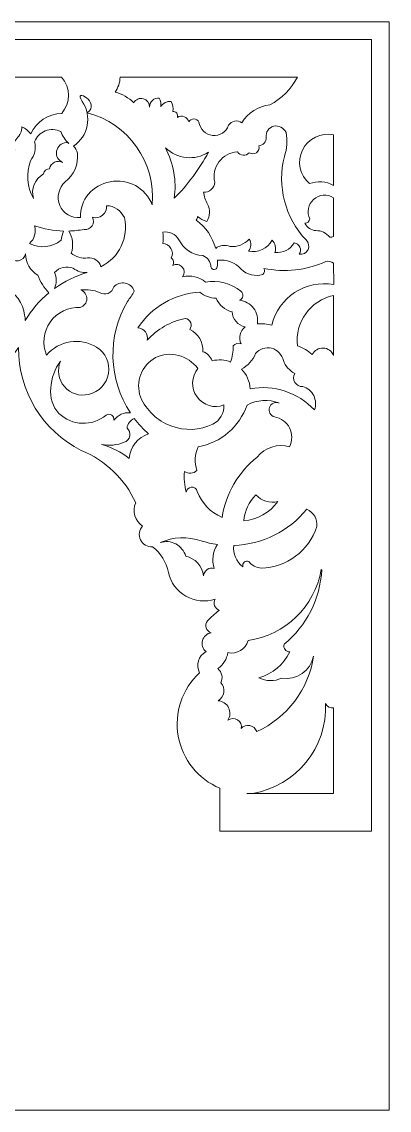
# Model space of a CAD drawing. Header units: millimetres. Extents: x 4868 to 5114, y 1819 to 2091.
# Drawn here: x 5070.6 to 5111.7, y 1819 to 1941 of the extents above; entities that cross this region are included whole.
import ezdxf

# ---------------------------------------------------------------- set-up
doc = ezdxf.new("R2010")
doc.units = ezdxf.units.MM
doc.header["$MEASUREMENT"] = 0
doc.layers.add('SITARA ALL', color=18, linetype='Continuous', true_color=0x000000)

msp = doc.modelspace()

# ---------------------------------------------------------------- linework, layer by layer
at = {"layer": 'SITARA ALL', "lineweight": 9}
for points, knots in [([(4867.73, 1941), (4867.73, 1941), (5111.73, 1941), (5111.73, 1941), (5111.73, 1941), (5111.73, 1819), (5111.73, 1819), (5111.73, 1819), (4867.73, 1819), (4867.73, 1819), (4867.73, 1819), (4867.73, 1941), (4867.73, 1941)], [0, 0, 0, 0, 0.25, 0.25, 0.25, 0.5, 0.5, 0.5, 0.75, 0.75, 0.75, 1, 1, 1, 1]), ([(5109.73, 1850.27), (5109.73, 1850.27), (5109.73, 1939), (5109.73, 1939), (5109.73, 1939), (4909.73, 1939), (4909.73, 1939), (4909.73, 1939), (4909.73, 1920.81), (4909.73, 1920.81), (4909.73, 1920.81), (4909.73, 1904.77), (4909.73, 1904.77), (4912.2, 1903), (4915.28, 1902.27), (4918.29, 1902.74), (4922.31, 1903.04), (4926.35, 1902.53), (4930.18, 1901.25), (4933.23, 1900.21), (4936.3, 1899.21), (4939.38, 1898.26), (4941.91, 1897.45), (4944.63, 1897.5), (4947.12, 1898.4), (4946.17, 1897.9), (4945.74, 1896.77), (4946.13, 1895.76), (4946.52, 1894.76), (4947.42, 1894.18), (4948.46, 1894.45), (4948.77, 1894.53), (4949.02, 1894.73), (4949.17, 1895.01), (4949.32, 1895.28), (4949.35, 1895.61), (4949.24, 1895.9), (4954.45, 1893.1), (4960.89, 1894.21), (4964.84, 1898.61), (4970.31, 1892.87), (4979.08, 1891.82), (4985.74, 1896.13), (4986.32, 1896.54), (4986.72, 1897.16), (4986.85, 1897.86), (4988.15, 1897.27), (4989.67, 1897.52), (4990.7, 1898.5), (4993.38, 1896.4), (4996.99, 1895.96), (5000.09, 1897.36), (5001.78, 1898.2), (5003.78, 1898.14), (5005.42, 1897.22), (5005.68, 1896.77), (5006.18, 1896.54), (5006.69, 1896.63), (5007.19, 1896.72), (5007.58, 1897.1), (5007.67, 1897.61), (5008.41, 1897.38), (5009.21, 1897.52), (5009.83, 1897.97), (5010.45, 1898.43), (5010.82, 1899.15), (5010.83, 1899.92), (5011.56, 1898.47), (5013.16, 1897.67), (5014.75, 1897.97), (5015.84, 1898), (5016.73, 1898.85), (5016.82, 1899.93), (5016.96, 1899.41), (5017.38, 1899.01), (5017.9, 1898.89), (5018.43, 1898.78), (5018.97, 1898.97), (5019.31, 1899.39), (5022.6, 1900.18), (5026.06, 1899.1), (5028.32, 1896.59), (5029.18, 1895.32), (5030.69, 1894.64), (5032.22, 1894.83), (5033.75, 1895.03), (5035.03, 1896.05), (5035.54, 1897.51), (5036.61, 1898.31), (5037.99, 1898.6), (5039.3, 1898.28), (5040.09, 1898.23), (5040.86, 1898), (5041.55, 1897.62), (5042.04, 1897.44), (5042.58, 1897.51), (5043.01, 1897.8), (5043.45, 1898.09), (5043.71, 1898.56), (5043.74, 1899.07), (5043.96, 1900.11), (5044.64, 1900.98), (5045.58, 1901.45), (5046.94, 1901.21), (5048.26, 1902.03), (5048.64, 1903.36), (5049.78, 1902.8), (5050.8, 1902.05), (5051.67, 1901.13), (5052.49, 1899.6), (5054.38, 1899), (5055.94, 1899.77), (5056.98, 1899.86), (5057.87, 1900.56), (5058.17, 1901.56), (5058.18, 1901.27), (5058.35, 1901.01), (5058.61, 1900.89), (5058.87, 1900.76), (5059.18, 1900.79), (5059.41, 1900.97), (5059.62, 1900.85), (5059.88, 1900.83), (5060.1, 1900.93), (5060.33, 1901.02), (5060.49, 1901.21), (5060.56, 1901.45), (5060.51, 1900.06), (5061.58, 1898.88), (5062.97, 1898.81), (5063.21, 1899.29), (5063.31, 1899.82), (5063.28, 1900.35), (5063.42, 1900.15), (5063.63, 1900.02), (5063.87, 1900), (5064.11, 1899.98), (5064.34, 1900.07), (5064.51, 1900.24), (5064.64, 1901.03), (5064.44, 1901.84), (5063.97, 1902.49), (5066.25, 1901.55), (5068.88, 1902.39), (5070.2, 1904.48), (5070.17, 1899.6), (5072.9, 1895.14), (5077.24, 1892.94), (5079.94, 1891.83), (5082.12, 1889.74), (5083.33, 1887.09), (5082.91, 1886.14), (5083.24, 1885.04), (5084.1, 1884.47), (5083.71, 1884.05), (5083.62, 1883.44), (5083.87, 1882.93), (5084.12, 1882.42), (5084.65, 1882.11), (5085.21, 1882.16), (5086.14, 1881.45), (5086.77, 1880.42), (5086.99, 1879.28), (5087.24, 1878.15), (5087.95, 1877.18), (5088.96, 1876.61), (5089.96, 1876.04), (5091.15, 1875.92), (5092.25, 1876.29), (5092.11, 1876.07), (5092.08, 1875.79), (5092.17, 1875.55), (5092.26, 1875.3), (5092.45, 1875.11), (5092.69, 1875.02), (5092.21, 1874.67), (5091.77, 1874.28), (5091.37, 1873.84), (5091.19, 1873.62), (5091.14, 1873.33), (5091.23, 1873.06), (5091.31, 1872.79), (5091.53, 1872.59), (5091.8, 1872.51), (5091.32, 1872.45), (5090.93, 1872.1), (5090.81, 1871.64), (5090.68, 1871.18), (5090.84, 1870.69), (5091.21, 1870.4), (5090.37, 1869.93), (5090.04, 1868.88), (5090.48, 1868.02), (5088.53, 1866.22), (5087.63, 1863.54), (5088.1, 1860.92), (5088.57, 1858.3), (5090.31, 1856.11), (5092.77, 1855.09), (5092.77, 1855.09), (5092.77, 1850.27), (5092.77, 1850.27), (5092.77, 1850.27), (5109.73, 1850.27), (5109.73, 1850.27)], [0, 0, 0, 0, 0.014706, 0.014706, 0.014706, 0.029412, 0.029412, 0.029412, 0.044118, 0.044118, 0.044118, 0.058824, 0.058824, 0.058824, 0.073529, 0.073529, 0.073529, 0.088235, 0.088235, 0.088235, 0.102941, 0.102941, 0.102941, 0.117647, 0.117647, 0.117647, 0.132353, 0.132353, 0.132353, 0.147059, 0.147059, 0.147059, 0.161765, 0.161765, 0.161765, 0.176471, 0.176471, 0.176471, 0.191176, 0.191176, 0.191176, 0.205882, 0.205882, 0.205882, 0.220588, 0.220588, 0.220588, 0.235294, 0.235294, 0.235294, 0.25, 0.25, 0.25, 0.264706, 0.264706, 0.264706, 0.279412, 0.279412, 0.279412, 0.294118, 0.294118, 0.294118, 0.308824, 0.308824, 0.308824, 0.323529, 0.323529, 0.323529, 0.338235, 0.338235, 0.338235, 0.352941, 0.352941, 0.352941, 0.367647, 0.367647, 0.367647, 0.382353, 0.382353, 0.382353, 0.397059, 0.397059, 0.397059, 0.411765, 0.411765, 0.411765, 0.426471, 0.426471, 0.426471, 0.441176, 0.441176, 0.441176, 0.455882, 0.455882, 0.455882, 0.470588, 0.470588, 0.470588, 0.485294, 0.485294, 0.485294, 0.5, 0.5, 0.5, 0.514706, 0.514706, 0.514706, 0.529412, 0.529412, 0.529412, 0.544118, 0.544118, 0.544118, 0.558824, 0.558824, 0.558824, 0.573529, 0.573529, 0.573529, 0.588235, 0.588235, 0.588235, 0.602941, 0.602941, 0.602941, 0.617647, 0.617647, 0.617647, 0.632353, 0.632353, 0.632353, 0.647059, 0.647059, 0.647059, 0.661765, 0.661765, 0.661765, 0.676471, 0.676471, 0.676471, 0.691176, 0.691176, 0.691176, 0.705882, 0.705882, 0.705882, 0.720588, 0.720588, 0.720588, 0.735294, 0.735294, 0.735294, 0.75, 0.75, 0.75, 0.764706, 0.764706, 0.764706, 0.779412, 0.779412, 0.779412, 0.794118, 0.794118, 0.794118, 0.808824, 0.808824, 0.808824, 0.823529, 0.823529, 0.823529, 0.838235, 0.838235, 0.838235, 0.852941, 0.852941, 0.852941, 0.867647, 0.867647, 0.867647, 0.882353, 0.882353, 0.882353, 0.897059, 0.897059, 0.897059, 0.911765, 0.911765, 0.911765, 0.926471, 0.926471, 0.926471, 0.941176, 0.941176, 0.941176, 0.955882, 0.955882, 0.955882, 0.970588, 0.970588, 0.970588, 0.985294, 0.985294, 0.985294, 1, 1, 1, 1]), ([(5069.78, 1926.59), (5069.61, 1926.87), (5069.32, 1927.06), (5068.99, 1927.11), (5069.07, 1927.43), (5069.16, 1927.74), (5069.27, 1928.05), (5069.3, 1928.26), (5069.23, 1928.47), (5069.08, 1928.62), (5068.94, 1928.77), (5068.73, 1928.85), (5068.53, 1928.82), (5069.05, 1929.48), (5069.05, 1930.42), (5068.53, 1931.08), (5067.96, 1930.91), (5067.58, 1930.39), (5067.58, 1929.8), (5067.59, 1930.08), (5067.48, 1930.36), (5067.28, 1930.57), (5067.08, 1930.78), (5066.8, 1930.89), (5066.52, 1930.89), (5066.3, 1930.36), (5065.86, 1929.95), (5065.32, 1929.76), (5065.34, 1930.17), (5065.09, 1930.54), (5064.71, 1930.68), (5064.33, 1930.82), (5063.91, 1930.71), (5063.66, 1930.39), (5063.54, 1930.7), (5063.22, 1930.87), (5062.9, 1930.81), (5062.58, 1930.75), (5062.35, 1930.5), (5062.35, 1930.17), (5062.2, 1930.53), (5061.98, 1930.85), (5061.71, 1931.12), (5059.87, 1932.79), (5057.5, 1933.73), (5055.02, 1933.77), (5055.1, 1934.11), (5055.2, 1934.45), (5055.32, 1934.78), (5055.32, 1934.78), (5075.02, 1934.78), (5075.02, 1934.78), (5076.06, 1933.63), (5076.06, 1931.89), (5075.04, 1930.73), (5073.54, 1930.69), (5072.19, 1929.8), (5071.58, 1928.43), (5071.32, 1928.77), (5070.98, 1929.04), (5070.59, 1929.21), (5070.56, 1928.72), (5070.36, 1928.26), (5070.02, 1927.91), (5069.67, 1927.56), (5069.58, 1927.04), (5069.78, 1926.59)], [0, 0, 0, 0, 0.045455, 0.045455, 0.045455, 0.090909, 0.090909, 0.090909, 0.136364, 0.136364, 0.136364, 0.181818, 0.181818, 0.181818, 0.227273, 0.227273, 0.227273, 0.272727, 0.272727, 0.272727, 0.318182, 0.318182, 0.318182, 0.363636, 0.363636, 0.363636, 0.409091, 0.409091, 0.409091, 0.454545, 0.454545, 0.454545, 0.5, 0.5, 0.5, 0.545455, 0.545455, 0.545455, 0.590909, 0.590909, 0.590909, 0.636364, 0.636364, 0.636364, 0.681818, 0.681818, 0.681818, 0.727273, 0.727273, 0.727273, 0.772727, 0.772727, 0.772727, 0.818182, 0.818182, 0.818182, 0.863636, 0.863636, 0.863636, 0.909091, 0.909091, 0.909091, 0.954545, 0.954545, 0.954545, 1, 1, 1, 1]), ([(5077.14, 1919.05), (5076.16, 1918.95), (5075.22, 1919.5), (5074.83, 1920.41), (5074.43, 1921.32), (5074.7, 1922.39), (5075.44, 1923.04), (5076.42, 1923.81), (5076.93, 1925.03), (5076.81, 1926.27), (5076.74, 1926.57), (5076.59, 1926.85), (5076.36, 1927.06), (5078.02, 1928.17), (5078.46, 1930.41), (5077.35, 1932.07), (5076.24, 1933.73), (5079.54, 1931.9), (5077.89, 1930.8), (5082.52, 1929.62), (5085.61, 1925.25), (5085.17, 1920.49), (5084.44, 1922.37), (5082.46, 1923.46), (5080.48, 1923.07), (5078.5, 1922.67), (5077.09, 1921.07), (5077.14, 1919.05)], [0, 0, 0, 0, 0.111111, 0.111111, 0.111111, 0.222222, 0.222222, 0.222222, 0.333333, 0.333333, 0.333333, 0.444444, 0.444444, 0.444444, 0.555556, 0.555556, 0.555556, 0.666667, 0.666667, 0.666667, 0.777778, 0.777778, 0.777778, 0.888889, 0.888889, 0.888889, 1, 1, 1, 1]), ([(5095.22, 1929.67), (5094.98, 1929.85), (5094.69, 1929.92), (5094.41, 1929.86), (5094.13, 1929.8), (5093.89, 1929.63), (5093.74, 1929.39), (5093.48, 1928.64), (5092.74, 1928.18), (5091.95, 1928.25), (5091.17, 1928.33), (5090.53, 1928.97), (5090.42, 1929.76), (5090.3, 1929.96), (5090.09, 1930.09), (5089.85, 1930.1), (5089.62, 1930.1), (5089.4, 1929.98), (5089.27, 1929.78), (5089.2, 1930.04), (5089.02, 1930.25), (5088.76, 1930.35), (5088.51, 1930.45), (5088.23, 1930.43), (5088, 1930.28), (5088.06, 1930.44), (5088.03, 1930.62), (5087.93, 1930.76), (5087.82, 1930.89), (5087.65, 1930.97), (5087.48, 1930.95), (5087.58, 1931.33), (5087.51, 1931.74), (5087.29, 1932.07), (5086.82, 1932.11), (5086.37, 1931.87), (5086.14, 1931.45), (5086.2, 1931.78), (5086.14, 1932.13), (5085.97, 1932.43), (5085.69, 1932.46), (5085.41, 1932.37), (5085.2, 1932.18), (5084.99, 1931.99), (5084.88, 1931.71), (5084.89, 1931.43), (5084.9, 1931.87), (5084.61, 1932.26), (5084.19, 1932.37), (5083.77, 1932.48), (5083.33, 1932.31), (5083.13, 1931.92), (5082.53, 1932.48), (5081.81, 1932.9), (5081.02, 1933.12), (5081.37, 1933.6), (5081.57, 1934.18), (5081.58, 1934.78), (5081.58, 1934.78), (5101.45, 1934.78), (5101.45, 1934.78), (5100.75, 1933.46), (5099.67, 1932.39), (5098.36, 1931.68), (5097.06, 1931.53), (5095.9, 1930.79), (5095.22, 1929.67)], [0, 0, 0, 0, 0.045455, 0.045455, 0.045455, 0.090909, 0.090909, 0.090909, 0.136364, 0.136364, 0.136364, 0.181818, 0.181818, 0.181818, 0.227273, 0.227273, 0.227273, 0.272727, 0.272727, 0.272727, 0.318182, 0.318182, 0.318182, 0.363636, 0.363636, 0.363636, 0.409091, 0.409091, 0.409091, 0.454545, 0.454545, 0.454545, 0.5, 0.5, 0.5, 0.545455, 0.545455, 0.545455, 0.590909, 0.590909, 0.590909, 0.636364, 0.636364, 0.636364, 0.681818, 0.681818, 0.681818, 0.727273, 0.727273, 0.727273, 0.772727, 0.772727, 0.772727, 0.818182, 0.818182, 0.818182, 0.863636, 0.863636, 0.863636, 0.909091, 0.909091, 0.909091, 0.954545, 0.954545, 0.954545, 1, 1, 1, 1]), ([(5071.87, 1921.2), (5071.16, 1922.49), (5071.04, 1924.03), (5071.55, 1925.42), (5072.02, 1926.02), (5072.19, 1926.81), (5072, 1927.55), (5072.22, 1928.11), (5072.66, 1928.55), (5073.21, 1928.77), (5073.77, 1928.99), (5074.4, 1928.96), (5074.94, 1928.7), (5075.11, 1928.18), (5075.43, 1927.72), (5075.86, 1927.37), (5075.76, 1927.42), (5075.65, 1927.44), (5075.54, 1927.46), (5075, 1927.43), (5074.56, 1927.02), (5074.47, 1926.49), (5074.38, 1925.95), (5074.65, 1925.44), (5075.15, 1925.23), (5074.87, 1925.38), (5074.53, 1925.39), (5074.24, 1925.25), (5073.95, 1925.11), (5073.75, 1924.85), (5073.69, 1924.53), (5073.34, 1924.54), (5073.05, 1924.28), (5073, 1923.94), (5072.05, 1923.39), (5071.58, 1922.26), (5071.87, 1921.2)], [0, 0, 0, 0, 0.083333, 0.083333, 0.083333, 0.166667, 0.166667, 0.166667, 0.25, 0.25, 0.25, 0.333333, 0.333333, 0.333333, 0.416667, 0.416667, 0.416667, 0.5, 0.5, 0.5, 0.583333, 0.583333, 0.583333, 0.666667, 0.666667, 0.666667, 0.75, 0.75, 0.75, 0.833333, 0.833333, 0.833333, 0.916667, 0.916667, 0.916667, 1, 1, 1, 1]), ([(5101.65, 1914.93), (5101.81, 1915.17), (5101.84, 1915.47), (5101.72, 1915.73), (5101.61, 1915.99), (5101.37, 1916.17), (5101.09, 1916.21), (5100.65, 1915.45), (5099.8, 1915.03), (5098.92, 1915.15), (5099.1, 1915.63), (5098.97, 1916.17), (5098.6, 1916.52), (5098.1, 1915.56), (5097.01, 1915.06), (5095.96, 1915.3), (5096.29, 1915.67), (5096.32, 1916.22), (5096.05, 1916.63), (5095.49, 1916.04), (5094.71, 1915.74), (5093.91, 1915.8), (5093.37, 1916.03), (5092.75, 1915.96), (5092.29, 1915.6), (5091.94, 1916.87), (5091.18, 1917.99), (5090.11, 1918.77), (5090.2, 1918.88), (5090.25, 1919.02), (5090.27, 1919.17), (5090.57, 1918.91), (5090.92, 1918.73), (5091.29, 1918.62), (5091.68, 1919.2), (5091.71, 1919.95), (5091.36, 1920.55), (5091.15, 1920.98), (5091, 1921.44), (5090.92, 1921.91), (5091.24, 1921.87), (5091.55, 1921.97), (5091.79, 1922.18), (5092.03, 1922.39), (5092.17, 1922.69), (5092.18, 1923.01), (5092, 1923.8), (5092.18, 1924.64), (5092.66, 1925.3), (5093.15, 1925.95), (5093.9, 1926.36), (5094.72, 1926.43), (5094.86, 1926.2), (5095.1, 1926.06), (5095.36, 1926.04), (5095.62, 1926.02), (5095.88, 1926.12), (5096.05, 1926.32), (5096.3, 1926.14), (5096.63, 1926.14), (5096.87, 1926.32), (5097.12, 1926.5), (5097.22, 1926.81), (5097.11, 1927.1), (5097.35, 1927.11), (5097.57, 1927.22), (5097.72, 1927.4), (5097.88, 1927.58), (5097.95, 1927.81), (5097.94, 1928.05), (5097.88, 1928.62), (5098.24, 1929.14), (5098.79, 1929.28), (5099.34, 1929.43), (5099.94, 1929.09), (5100.17, 1928.57), (5100.35, 1927.68), (5100.29, 1926.77), (5099.99, 1925.91), (5099.14, 1922.58), (5100.06, 1919.04), (5102.42, 1916.54), (5102.72, 1916.27), (5102.81, 1915.83), (5102.64, 1915.46), (5102.46, 1915.09), (5102.06, 1914.87), (5101.65, 1914.93)], [0, 0, 0, 0, 0.034483, 0.034483, 0.034483, 0.068966, 0.068966, 0.068966, 0.103448, 0.103448, 0.103448, 0.137931, 0.137931, 0.137931, 0.172414, 0.172414, 0.172414, 0.206897, 0.206897, 0.206897, 0.241379, 0.241379, 0.241379, 0.275862, 0.275862, 0.275862, 0.310345, 0.310345, 0.310345, 0.344828, 0.344828, 0.344828, 0.37931, 0.37931, 0.37931, 0.413793, 0.413793, 0.413793, 0.448276, 0.448276, 0.448276, 0.482759, 0.482759, 0.482759, 0.517241, 0.517241, 0.517241, 0.551724, 0.551724, 0.551724, 0.586207, 0.586207, 0.586207, 0.62069, 0.62069, 0.62069, 0.655172, 0.655172, 0.655172, 0.689655, 0.689655, 0.689655, 0.724138, 0.724138, 0.724138, 0.758621, 0.758621, 0.758621, 0.793103, 0.793103, 0.793103, 0.827586, 0.827586, 0.827586, 0.862069, 0.862069, 0.862069, 0.896552, 0.896552, 0.896552, 0.931034, 0.931034, 0.931034, 0.965517, 0.965517, 0.965517, 1, 1, 1, 1]), ([(5105.5, 1922.66), (5104.67, 1923.11), (5103.69, 1923.18), (5102.8, 1922.86), (5101.71, 1923.79), (5101.38, 1925.33), (5102, 1926.62), (5102.63, 1927.91), (5104.1, 1928.61), (5105.5, 1928.33), (5105.5, 1928.33), (5105.5, 1922.66), (5105.5, 1922.66)], [0, 0, 0, 0, 0.25, 0.25, 0.25, 0.5, 0.5, 0.5, 0.75, 0.75, 0.75, 1, 1, 1, 1]), ([(5087.65, 1921.22), (5087.92, 1923.16), (5087.58, 1925.13), (5086.67, 1926.87), (5087.96, 1925.6), (5089.96, 1925.39), (5091.48, 1926.38), (5090.47, 1924.48), (5089.17, 1922.74), (5087.65, 1921.22)], [0, 0, 0, 0, 0.333333, 0.333333, 0.333333, 0.666667, 0.666667, 0.666667, 1, 1, 1, 1]), ([(5105.06, 1916.84), (5104.69, 1917.33), (5104.11, 1917.6), (5103.5, 1917.59), (5102.98, 1917.63), (5102.52, 1917.94), (5102.29, 1918.41), (5102.57, 1918.41), (5102.81, 1918.62), (5102.84, 1918.9), (5102.47, 1919.64), (5102.64, 1920.54), (5103.26, 1921.09), (5103.87, 1921.65), (5104.8, 1921.71), (5105.5, 1921.27), (5105.5, 1921.27), (5105.5, 1916.93), (5105.5, 1916.93), (5105.36, 1916.86), (5105.21, 1916.83), (5105.06, 1916.84)], [0, 0, 0, 0, 0.142857, 0.142857, 0.142857, 0.285714, 0.285714, 0.285714, 0.428571, 0.428571, 0.428571, 0.571429, 0.571429, 0.571429, 0.714286, 0.714286, 0.714286, 0.857143, 0.857143, 0.857143, 1, 1, 1, 1]), ([(5079.43, 1913.54), (5079.27, 1914.21), (5078.62, 1914.64), (5077.94, 1914.53), (5077.28, 1914.44), (5076.62, 1914.64), (5076.11, 1915.06), (5076.4, 1915.89), (5076.29, 1916.8), (5075.83, 1917.54), (5076.4, 1917.56), (5076.98, 1917.62), (5077.55, 1917.73), (5077.9, 1917.67), (5078.25, 1917.83), (5078.44, 1918.12), (5078.64, 1918.41), (5078.66, 1918.78), (5078.49, 1919.08), (5078.88, 1918.96), (5079.31, 1919.05), (5079.62, 1919.31), (5079.94, 1919.57), (5080.1, 1919.98), (5080.06, 1920.38), (5080.93, 1920.36), (5081.71, 1919.83), (5082.06, 1919.04), (5082.57, 1916.82), (5081.48, 1914.53), (5079.43, 1913.54)], [0, 0, 0, 0, 0.1, 0.1, 0.1, 0.2, 0.2, 0.2, 0.3, 0.3, 0.3, 0.4, 0.4, 0.4, 0.5, 0.5, 0.5, 0.6, 0.6, 0.6, 0.7, 0.7, 0.7, 0.8, 0.8, 0.8, 0.9, 0.9, 0.9, 1, 1, 1, 1]), ([(5070.96, 1907.53), (5070.95, 1907.72), (5070.93, 1907.91), (5070.89, 1908.1), (5070.75, 1909.47), (5069.87, 1910.67), (5068.6, 1911.22), (5067.34, 1911.78), (5065.88, 1911.62), (5064.77, 1910.8), (5064.02, 1911.59), (5062.99, 1912.05), (5061.9, 1912.07), (5060.81, 1912.09), (5059.77, 1911.67), (5059, 1910.9), (5058.93, 1911.5), (5058.79, 1912.1), (5058.6, 1912.68), (5058.54, 1912.99), (5058.34, 1913.27), (5058.06, 1913.42), (5057.78, 1913.58), (5057.44, 1913.61), (5057.14, 1913.5), (5057.42, 1913.9), (5057.52, 1914.4), (5057.42, 1914.88), (5057.31, 1915.37), (5057.02, 1915.78), (5056.59, 1916.03), (5055.66, 1916.48), (5054.63, 1916.67), (5053.6, 1916.58), (5053.77, 1916.79), (5053.8, 1917.08), (5053.68, 1917.32), (5053.56, 1917.56), (5053.31, 1917.71), (5053.04, 1917.71), (5054.96, 1918.08), (5056.9, 1918.36), (5058.84, 1918.54), (5058.68, 1918.36), (5058.57, 1918.13), (5058.53, 1917.88), (5058.49, 1917.47), (5058.69, 1917.07), (5059.05, 1916.85), (5059.4, 1916.64), (5059.85, 1916.65), (5060.19, 1916.88), (5060.18, 1916.37), (5060.48, 1915.91), (5060.95, 1915.73), (5061.42, 1915.54), (5061.95, 1915.66), (5062.29, 1916.04), (5062.57, 1915.87), (5062.91, 1915.83), (5063.22, 1915.94), (5063.53, 1916.05), (5063.77, 1916.29), (5063.88, 1916.61), (5064.49, 1916.26), (5064.94, 1915.7), (5065.15, 1915.03), (5065.47, 1914.95), (5065.81, 1915.09), (5065.97, 1915.38), (5066.13, 1915.66), (5066.08, 1916.01), (5065.84, 1916.24), (5066.28, 1915.76), (5066.53, 1915.14), (5066.57, 1914.5), (5066.59, 1914.37), (5066.66, 1914.26), (5066.77, 1914.18), (5066.87, 1914.11), (5067, 1914.09), (5067.13, 1914.11), (5067.25, 1914.14), (5067.36, 1914.21), (5067.43, 1914.32), (5067.5, 1914.43), (5067.53, 1914.56), (5067.5, 1914.68), (5067.68, 1914.38), (5068.01, 1914.2), (5068.37, 1914.21), (5068.72, 1914.22), (5069.04, 1914.42), (5069.2, 1914.73), (5069.39, 1914.37), (5069.78, 1914.16), (5070.19, 1914.21), (5070.59, 1914.27), (5070.91, 1914.57), (5070.99, 1914.97), (5070.98, 1913.99), (5071.52, 1913.08), (5072.38, 1912.6), (5072.63, 1911.85), (5073.05, 1911.17), (5073.61, 1910.61), (5072.56, 1909.75), (5071.67, 1908.7), (5070.96, 1907.53)], [0, 0, 0, 0, 0.027778, 0.027778, 0.027778, 0.055556, 0.055556, 0.055556, 0.083333, 0.083333, 0.083333, 0.111111, 0.111111, 0.111111, 0.138889, 0.138889, 0.138889, 0.166667, 0.166667, 0.166667, 0.194444, 0.194444, 0.194444, 0.222222, 0.222222, 0.222222, 0.25, 0.25, 0.25, 0.277778, 0.277778, 0.277778, 0.305556, 0.305556, 0.305556, 0.333333, 0.333333, 0.333333, 0.361111, 0.361111, 0.361111, 0.388889, 0.388889, 0.388889, 0.416667, 0.416667, 0.416667, 0.444444, 0.444444, 0.444444, 0.472222, 0.472222, 0.472222, 0.5, 0.5, 0.5, 0.527778, 0.527778, 0.527778, 0.555556, 0.555556, 0.555556, 0.583333, 0.583333, 0.583333, 0.611111, 0.611111, 0.611111, 0.638889, 0.638889, 0.638889, 0.666667, 0.666667, 0.666667, 0.694444, 0.694444, 0.694444, 0.722222, 0.722222, 0.722222, 0.75, 0.75, 0.75, 0.777778, 0.777778, 0.777778, 0.805556, 0.805556, 0.805556, 0.833333, 0.833333, 0.833333, 0.861111, 0.861111, 0.861111, 0.888889, 0.888889, 0.888889, 0.916667, 0.916667, 0.916667, 0.944444, 0.944444, 0.944444, 0.972222, 0.972222, 0.972222, 1, 1, 1, 1]), ([(5071.45, 1916.15), (5072, 1916.65), (5072.22, 1917.42), (5072, 1918.13), (5073.05, 1917.77), (5074.15, 1917.57), (5075.25, 1917.54), (5075.12, 1917.21), (5075.02, 1916.87), (5074.97, 1916.51), (5073.99, 1915.68), (5072.59, 1915.54), (5071.45, 1916.15)], [0, 0, 0, 0, 0.25, 0.25, 0.25, 0.5, 0.5, 0.5, 0.75, 0.75, 0.75, 1, 1, 1, 1]), ([(5098.58, 1906.98), (5098.06, 1907.12), (5097.51, 1907.17), (5096.96, 1907.13), (5097.07, 1907.75), (5096.91, 1908.39), (5096.53, 1908.89), (5096.15, 1909.4), (5095.58, 1909.72), (5094.95, 1909.79), (5095.16, 1909.86), (5095.3, 1910.03), (5095.34, 1910.25), (5095.37, 1910.46), (5095.28, 1910.67), (5095.11, 1910.79), (5094.01, 1911.71), (5092.56, 1912.08), (5091.15, 1911.81), (5090.45, 1912.41), (5089.49, 1912.64), (5088.59, 1912.41), (5088.84, 1912.74), (5088.83, 1913.2), (5088.55, 1913.5), (5088.28, 1913.81), (5087.85, 1913.89), (5087.49, 1913.68), (5087.67, 1913.97), (5087.6, 1914.34), (5087.32, 1914.54), (5087.49, 1914.88), (5087.48, 1915.27), (5087.28, 1915.6), (5087.09, 1915.92), (5086.75, 1916.12), (5086.38, 1916.14), (5086.42, 1916.56), (5086.42, 1916.99), (5086.38, 1917.42), (5087.09, 1917.54), (5087.8, 1917.2), (5088.16, 1916.57), (5088.66, 1915.54), (5089.68, 1914.85), (5090.84, 1914.79), (5091.38, 1914.6), (5091.75, 1914.09), (5091.76, 1913.52), (5091.79, 1913.34), (5091.95, 1913.22), (5092.13, 1913.23), (5092.31, 1913.24), (5092.45, 1913.35), (5092.46, 1913.53), (5092.49, 1913.77), (5092.49, 1914.02), (5092.49, 1914.26), (5093.49, 1914.4), (5094.5, 1914.02), (5095.16, 1913.25), (5095.8, 1912.64), (5096.72, 1912.41), (5097.57, 1912.66), (5097.78, 1912.83), (5097.84, 1913.13), (5097.69, 1913.36), (5100.03, 1912.87), (5102.45, 1913.13), (5104.62, 1914.12), (5104.92, 1914.22), (5105.26, 1914.15), (5105.5, 1913.93), (5105.5, 1913.93), (5105.51, 1911.55), (5105.51, 1911.55), (5102.35, 1912.1), (5099.32, 1910.1), (5098.58, 1906.98)], [0, 0, 0, 0, 0.038462, 0.038462, 0.038462, 0.076923, 0.076923, 0.076923, 0.115385, 0.115385, 0.115385, 0.153846, 0.153846, 0.153846, 0.192308, 0.192308, 0.192308, 0.230769, 0.230769, 0.230769, 0.269231, 0.269231, 0.269231, 0.307692, 0.307692, 0.307692, 0.346154, 0.346154, 0.346154, 0.384615, 0.384615, 0.384615, 0.423077, 0.423077, 0.423077, 0.461538, 0.461538, 0.461538, 0.5, 0.5, 0.5, 0.538462, 0.538462, 0.538462, 0.576923, 0.576923, 0.576923, 0.615385, 0.615385, 0.615385, 0.653846, 0.653846, 0.653846, 0.692308, 0.692308, 0.692308, 0.730769, 0.730769, 0.730769, 0.769231, 0.769231, 0.769231, 0.807692, 0.807692, 0.807692, 0.846154, 0.846154, 0.846154, 0.884615, 0.884615, 0.884615, 0.923077, 0.923077, 0.923077, 0.961538, 0.961538, 0.961538, 1, 1, 1, 1]), ([(5074.25, 1911.11), (5074.48, 1911.69), (5074.48, 1912.33), (5074.25, 1912.91), (5074.79, 1913.46), (5075.61, 1913.64), (5076.33, 1913.37), (5076.79, 1913.02), (5077.35, 1912.85), (5077.91, 1912.89), (5076.6, 1912.51), (5075.36, 1911.91), (5074.25, 1911.11)], [0, 0, 0, 0, 0.25, 0.25, 0.25, 0.5, 0.5, 0.5, 0.75, 0.75, 0.75, 1, 1, 1, 1]), ([(5080.89, 1896.33), (5080.94, 1896.56), (5080.84, 1896.79), (5080.65, 1896.92), (5080.45, 1897.05), (5080.21, 1897.04), (5080.02, 1896.91), (5078.47, 1895.61), (5076.19, 1895.7), (5074.74, 1897.1), (5073.28, 1898.5), (5073.66, 1901.35), (5074.9, 1902.94), (5074.5, 1901.99), (5074.67, 1900.89), (5075.34, 1900.11), (5076.02, 1899.32), (5077.06, 1898.98), (5078.06, 1899.23), (5079.22, 1899.49), (5080.1, 1900.42), (5080.29, 1901.59), (5080.48, 1902.75), (5079.96, 1903.91), (5078.95, 1904.52), (5077.12, 1905.65), (5074.74, 1905.28), (5073.34, 1903.63), (5072.84, 1904.86), (5072.99, 1906.26), (5073.76, 1907.34), (5074.52, 1908.43), (5075.8, 1909.04), (5077.12, 1908.98), (5077.55, 1909.11), (5077.84, 1909.49), (5077.86, 1909.94), (5077.87, 1910.38), (5077.61, 1910.78), (5077.2, 1910.94), (5077.9, 1911.02), (5078.62, 1910.92), (5079.29, 1910.65), (5079.57, 1910.46), (5079.93, 1910.43), (5080.24, 1910.55), (5080.56, 1910.68), (5080.79, 1910.95), (5080.87, 1911.28), (5081.19, 1911.64), (5081.68, 1911.81), (5082.16, 1911.71), (5082.63, 1911.62), (5083.02, 1911.27), (5083.17, 1910.8), (5082.95, 1910.4), (5082.69, 1910.01), (5082.4, 1909.65), (5080.13, 1905.76), (5080.26, 1900.91), (5082.74, 1897.15), (5082.02, 1897.25), (5081.31, 1896.93), (5080.89, 1896.33)], [0, 0, 0, 0, 0.047619, 0.047619, 0.047619, 0.095238, 0.095238, 0.095238, 0.142857, 0.142857, 0.142857, 0.190476, 0.190476, 0.190476, 0.238095, 0.238095, 0.238095, 0.285714, 0.285714, 0.285714, 0.333333, 0.333333, 0.333333, 0.380952, 0.380952, 0.380952, 0.428571, 0.428571, 0.428571, 0.47619, 0.47619, 0.47619, 0.52381, 0.52381, 0.52381, 0.571429, 0.571429, 0.571429, 0.619048, 0.619048, 0.619048, 0.666667, 0.666667, 0.666667, 0.714286, 0.714286, 0.714286, 0.761905, 0.761905, 0.761905, 0.809524, 0.809524, 0.809524, 0.857143, 0.857143, 0.857143, 0.904762, 0.904762, 0.904762, 0.952381, 0.952381, 0.952381, 1, 1, 1, 1]), ([(5093.96, 1902.86), (5093.3, 1903.12), (5092.57, 1903.16), (5091.88, 1903), (5091.72, 1903.47), (5091.35, 1903.85), (5090.87, 1904.02), (5090.92, 1905.07), (5090.34, 1906.06), (5089.38, 1906.5), (5089.55, 1906.72), (5089.59, 1907.01), (5089.49, 1907.27), (5089.39, 1907.53), (5089.16, 1907.71), (5088.88, 1907.75), (5087.24, 1907.4), (5085.74, 1906.55), (5084.62, 1905.3), (5084.7, 1905.63), (5084.62, 1905.97), (5084.42, 1906.24), (5084.21, 1906.51), (5083.9, 1906.67), (5083.56, 1906.68), (5085.11, 1909.04), (5087.69, 1910.53), (5090.51, 1910.68), (5091.02, 1910.25), (5091.67, 1910.02), (5092.33, 1910.02), (5092.66, 1909.25), (5093.32, 1908.68), (5094.13, 1908.48), (5094.17, 1907.65), (5094.78, 1906.95), (5095.6, 1906.8), (5095, 1906.36), (5094.81, 1905.56), (5095.15, 1904.91), (5094.83, 1905.04), (5094.47, 1904.94), (5094.26, 1904.66), (5094.26, 1904.05), (5094.16, 1903.44), (5093.96, 1902.86)], [0, 0, 0, 0, 0.066667, 0.066667, 0.066667, 0.133333, 0.133333, 0.133333, 0.2, 0.2, 0.2, 0.266667, 0.266667, 0.266667, 0.333333, 0.333333, 0.333333, 0.4, 0.4, 0.4, 0.466667, 0.466667, 0.466667, 0.533333, 0.533333, 0.533333, 0.6, 0.6, 0.6, 0.666667, 0.666667, 0.666667, 0.733333, 0.733333, 0.733333, 0.8, 0.8, 0.8, 0.866667, 0.866667, 0.866667, 0.933333, 0.933333, 0.933333, 1, 1, 1, 1]), ([(5105.5, 1903.58), (5105.32, 1904.07), (5104.86, 1904.41), (5104.34, 1904.43), (5103.81, 1904.45), (5103.33, 1904.16), (5103.11, 1903.69), (5102.64, 1904.14), (5102.08, 1904.47), (5101.46, 1904.66), (5101.12, 1907.31), (5102.89, 1909.77), (5105.5, 1910.31), (5105.5, 1910.31), (5105.5, 1903.58), (5105.5, 1903.58)], [0, 0, 0, 0, 0.2, 0.2, 0.2, 0.4, 0.4, 0.4, 0.6, 0.6, 0.6, 0.8, 0.8, 0.8, 1, 1, 1, 1]), ([(5103.36, 1897.49), (5101.52, 1899.45), (5098.81, 1900.34), (5096.17, 1899.86), (5096.11, 1900.69), (5095.75, 1901.48), (5095.17, 1902.07), (5095.9, 1902.43), (5096.47, 1903.05), (5096.76, 1903.81), (5097.2, 1904.33), (5097.89, 1904.56), (5098.56, 1904.4), (5099.22, 1904.23), (5099.73, 1903.69), (5099.87, 1903.02), (5100.11, 1902.4), (5100.57, 1901.89), (5101.16, 1901.57), (5100.97, 1901.26), (5100.97, 1900.88), (5101.16, 1900.57), (5101.35, 1900.26), (5101.69, 1900.09), (5102.05, 1900.12), (5102.58, 1899.96), (5103.02, 1899.59), (5103.27, 1899.09), (5103.52, 1898.59), (5103.55, 1898.02), (5103.36, 1897.49)], [0, 0, 0, 0, 0.1, 0.1, 0.1, 0.2, 0.2, 0.2, 0.3, 0.3, 0.3, 0.4, 0.4, 0.4, 0.5, 0.5, 0.5, 0.6, 0.6, 0.6, 0.7, 0.7, 0.7, 0.8, 0.8, 0.8, 0.9, 0.9, 0.9, 1, 1, 1, 1]), ([(5091.98, 1895.89), (5090.5, 1895.19), (5088.81, 1895.12), (5087.28, 1895.69), (5085.75, 1896.27), (5084.52, 1897.45), (5083.87, 1898.94), (5083.27, 1900.63), (5083.98, 1902.5), (5085.56, 1903.35), (5087.14, 1904.2), (5089.23, 1903.57), (5090.3, 1902.14), (5089.55, 1901.23), (5089.5, 1899.91), (5090.2, 1898.95), (5090.9, 1897.99), (5092.12, 1897.61), (5093.22, 1898.05), (5093.27, 1897.15), (5092.78, 1896.3), (5091.98, 1895.89)], [0, 0, 0, 0, 0.142857, 0.142857, 0.142857, 0.285714, 0.285714, 0.285714, 0.428571, 0.428571, 0.428571, 0.571429, 0.571429, 0.571429, 0.714286, 0.714286, 0.714286, 0.857143, 0.857143, 0.857143, 1, 1, 1, 1]), ([(5093, 1885.45), (5091.72, 1886.01), (5090.72, 1887.05), (5090.23, 1888.35), (5090.16, 1888.66), (5089.87, 1888.87), (5089.56, 1888.83), (5089.25, 1888.8), (5089.01, 1888.59), (5089, 1888.27), (5088.79, 1889.03), (5088.72, 1889.81), (5088.78, 1890.59), (5089.22, 1890.3), (5089.8, 1890.35), (5090.19, 1890.69), (5089.88, 1891.56), (5089.93, 1892.52), (5090.34, 1893.36), (5092.88, 1893.81), (5094.96, 1895.6), (5095.8, 1898.04), (5096.91, 1898.63), (5098.23, 1898.71), (5099.41, 1898.26), (5099.2, 1898.35), (5098.96, 1898.35), (5098.76, 1898.25), (5098.55, 1898.16), (5098.39, 1897.98), (5098.32, 1897.77), (5098.24, 1897.55), (5098.26, 1897.31), (5098.37, 1897.11), (5098.48, 1896.91), (5098.67, 1896.76), (5098.89, 1896.71), (5099.61, 1896.58), (5100.24, 1896.12), (5100.57, 1895.47), (5100.9, 1894.81), (5100.9, 1894.03), (5100.57, 1893.37), (5099.23, 1893.74), (5097.79, 1893.28), (5096.92, 1892.2), (5094.83, 1890.5), (5093.43, 1888.11), (5093, 1885.45)], [0, 0, 0, 0, 0.0625, 0.0625, 0.0625, 0.125, 0.125, 0.125, 0.1875, 0.1875, 0.1875, 0.25, 0.25, 0.25, 0.3125, 0.3125, 0.3125, 0.375, 0.375, 0.375, 0.4375, 0.4375, 0.4375, 0.5, 0.5, 0.5, 0.5625, 0.5625, 0.5625, 0.625, 0.625, 0.625, 0.6875, 0.6875, 0.6875, 0.75, 0.75, 0.75, 0.8125, 0.8125, 0.8125, 0.875, 0.875, 0.875, 0.9375, 0.9375, 0.9375, 1, 1, 1, 1]), ([(5082.61, 1892.05), (5081.69, 1892.78), (5080.63, 1893.31), (5079.5, 1893.62), (5080.36, 1893.45), (5081.24, 1893.54), (5082.05, 1893.86), (5082.37, 1893.96), (5082.61, 1894.23), (5082.67, 1894.57), (5082.74, 1894.9), (5082.62, 1895.24), (5082.36, 1895.45), (5082.42, 1895.93), (5082.73, 1896.35), (5083.17, 1896.54), (5083.65, 1895.9), (5084.19, 1895.32), (5084.78, 1894.8), (5083.56, 1894.42), (5082.7, 1893.33), (5082.61, 1892.05)], [0, 0, 0, 0, 0.142857, 0.142857, 0.142857, 0.285714, 0.285714, 0.285714, 0.428571, 0.428571, 0.428571, 0.571429, 0.571429, 0.571429, 0.714286, 0.714286, 0.714286, 0.857143, 0.857143, 0.857143, 1, 1, 1, 1]), ([(5095.46, 1885.05), (5095.51, 1886.16), (5095.99, 1887.21), (5096.8, 1887.97), (5097.41, 1887.29), (5098.35, 1887), (5099.24, 1887.22), (5098.36, 1885.97), (5096.97, 1885.18), (5095.46, 1885.05)], [0, 0, 0, 0, 0.333333, 0.333333, 0.333333, 0.666667, 0.666667, 0.666667, 1, 1, 1, 1]), ([(5097.39, 1879.75), (5096.84, 1879.81), (5096.34, 1880.08), (5096, 1880.51), (5095.82, 1880.58), (5095.63, 1880.54), (5095.49, 1880.41), (5095.35, 1880.29), (5095.29, 1880.1), (5095.34, 1879.92), (5094.59, 1880.47), (5094.19, 1881.39), (5094.31, 1882.31), (5097.49, 1882.41), (5100.47, 1883.89), (5102.49, 1886.36), (5103.26, 1886.04), (5103.72, 1885.24), (5103.61, 1884.41), (5102.75, 1881.69), (5100.25, 1879.81), (5097.39, 1879.75)], [0, 0, 0, 0, 0.142857, 0.142857, 0.142857, 0.285714, 0.285714, 0.285714, 0.428571, 0.428571, 0.428571, 0.571429, 0.571429, 0.571429, 0.714286, 0.714286, 0.714286, 0.857143, 0.857143, 0.857143, 1, 1, 1, 1]), ([(5090.93, 1878.91), (5090.8, 1880), (5090, 1880.88), (5088.93, 1881.1), (5088.76, 1881.69), (5088.36, 1882.18), (5087.82, 1882.47), (5087.29, 1882.76), (5086.66, 1882.81), (5086.08, 1882.62), (5087.53, 1883.26), (5089.16, 1883.33), (5090.66, 1882.82), (5091.26, 1882.63), (5091.87, 1882.49), (5092.49, 1882.41), (5091.96, 1881.62), (5091.82, 1880.63), (5092.14, 1879.72), (5091.87, 1879.81), (5091.57, 1879.76), (5091.34, 1879.61), (5091.11, 1879.45), (5090.96, 1879.19), (5090.93, 1878.91)], [0, 0, 0, 0, 0.125, 0.125, 0.125, 0.25, 0.25, 0.25, 0.375, 0.375, 0.375, 0.5, 0.5, 0.5, 0.625, 0.625, 0.625, 0.75, 0.75, 0.75, 0.875, 0.875, 0.875, 1, 1, 1, 1]), ([(5096.89, 1861.44), (5096.77, 1861.79), (5096.48, 1862.04), (5096.12, 1862.11), (5095.75, 1862.18), (5095.39, 1862.05), (5095.15, 1861.77), (5095.24, 1862.16), (5095.07, 1862.56), (5094.73, 1862.76), (5094.39, 1862.97), (5093.96, 1862.95), (5093.65, 1862.7), (5093.93, 1863.12), (5093.96, 1863.66), (5093.73, 1864.11), (5093.51, 1864.56), (5093.07, 1864.86), (5092.56, 1864.9), (5092.91, 1865.09), (5093.15, 1865.43), (5093.2, 1865.83), (5093.26, 1866.22), (5093.14, 1866.61), (5092.86, 1866.9), (5093.14, 1867.44), (5093.01, 1868.1), (5092.54, 1868.5), (5093.14, 1868.92), (5093.54, 1869.56), (5093.66, 1870.29), (5094.66, 1870.06), (5095.65, 1870.66), (5095.92, 1871.64), (5100.08, 1872.24), (5103.39, 1875.44), (5104.11, 1879.59), (5104.11, 1879.59), (5104.18, 1879.56), (5104.18, 1879.56), (5104, 1876.32), (5102.47, 1873.29), (5099.97, 1871.22), (5099.9, 1871.02), (5099.94, 1870.8), (5100.06, 1870.63), (5100.18, 1870.46), (5100.38, 1870.36), (5100.59, 1870.37), (5099.92, 1868.94), (5098.65, 1867.88), (5097.13, 1867.47), (5097.93, 1867.06), (5098.87, 1867.04), (5099.67, 1867.43), (5101.34, 1867.16), (5102.92, 1868.25), (5103.26, 1869.9), (5102.71, 1866.18), (5100.31, 1862.99), (5096.89, 1861.44)], [0, 0, 0, 0, 0.05, 0.05, 0.05, 0.1, 0.1, 0.1, 0.15, 0.15, 0.15, 0.2, 0.2, 0.2, 0.25, 0.25, 0.25, 0.3, 0.3, 0.3, 0.35, 0.35, 0.35, 0.4, 0.4, 0.4, 0.45, 0.45, 0.45, 0.5, 0.5, 0.5, 0.55, 0.55, 0.55, 0.6, 0.6, 0.6, 0.65, 0.65, 0.65, 0.7, 0.7, 0.7, 0.75, 0.75, 0.75, 0.8, 0.8, 0.8, 0.85, 0.85, 0.85, 0.9, 0.9, 0.9, 0.95, 0.95, 0.95, 1, 1, 1, 1]), ([(5105.5, 1854.49), (5105.5, 1854.49), (5095.77, 1854.49), (5095.77, 1854.49), (5095.99, 1854.49), (5096.2, 1854.5), (5096.41, 1854.51), (5101.3, 1855.32), (5104.82, 1859.65), (5104.59, 1864.6), (5104.75, 1864.24), (5105.12, 1864.04), (5105.5, 1864.09), (5105.5, 1864.09), (5105.5, 1854.49), (5105.5, 1854.49)], [0, 0, 0, 0, 0.2, 0.2, 0.2, 0.4, 0.4, 0.4, 0.6, 0.6, 0.6, 0.8, 0.8, 0.8, 1, 1, 1, 1])]:
    msp.add_open_spline(points, degree=3, knots=knots, dxfattribs=at)
msp.add_open_spline([(5102.42, 1886.28), (5102.44, 1886.31), (5102.46, 1886.33), (5102.49, 1886.36)], degree=3, dxfattribs=at)

doc.saveas('drawing.dxf')
